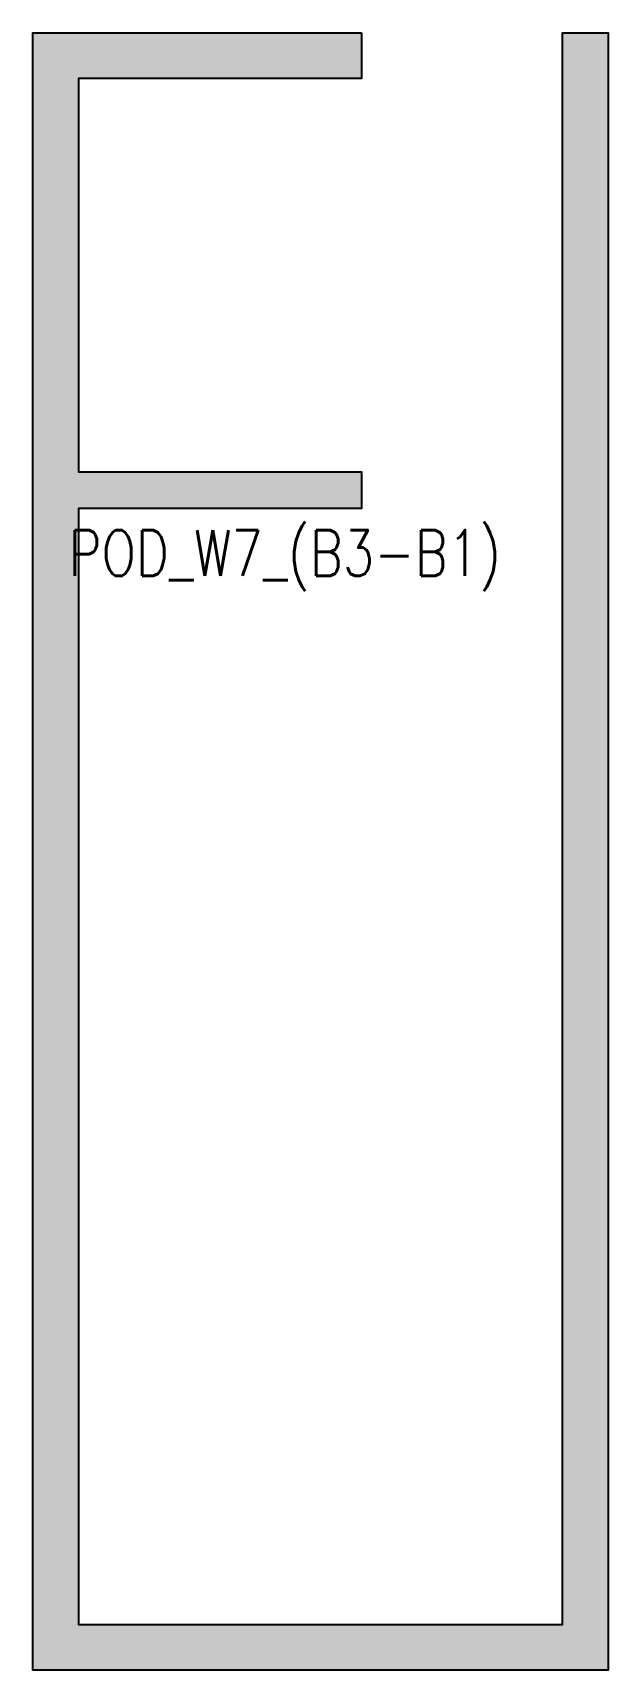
# Model space of a CAD drawing. Header units: millimetres. Extents: x 178300 to 181450, y 38150 to 47100.
import ezdxf

# ---------------------------------------------------------------- set-up
doc = ezdxf.new("R2010")
doc.units = ezdxf.units.MM
doc.header["$MEASUREMENT"] = 0
doc.layers.get('Defpoints').update_dxf_attribs({"color": 151, "lineweight": 9})
doc.layers.add('NDC_S_HATCH COLUMN AND WALL', color=251, linetype='Continuous', lineweight=13)
doc.layers.add('NDC_S_WALL', color=6, linetype='Continuous', lineweight=25)
doc.styles.add('NDC_BAR 2', font='romans.shx', dxfattribs={"width": 0.8})

msp = doc.modelspace()

# ---------------------------------------------------------------- hatches: boundary and pattern name
at = {"layer": 'NDC_S_HATCH COLUMN AND WALL'}
h = msp.add_hatch(color=256, dxfattribs=at)
h.dxf.hatch_style = 1
h.paths.add_polyline_path([(181450, 47100), (181200, 47100), (181200, 44700), (181200, 44500), (181200, 38400), (178550, 38400), (178550, 44500), (180100, 44500), (180100, 44700), (178550, 44700), (178550, 46850), (180100, 46850), (180100, 47100), (178300, 47100), (178300, 38150), (181450, 38150)])

# ---------------------------------------------------------------- linework, layer by layer
at = {"layer": 'NDC_S_WALL', "ltscale": 10}
msp.add_lwpolyline([(180100, 47100), (180100, 46850), (178550, 46850), (178550, 44700), (180100, 44700), (180100, 44500), (178550, 44500), (178550, 38400), (181200, 38400), (181200, 44500), (181200, 44700), (181200, 47100), (181450, 47100), (181450, 38150), (178300, 38150), (178300, 47100)], close=True, dxfattribs=at)

# ---------------------------------------------------------------- texts
at = {"layer": 'Defpoints', "style": 'NDC_BAR 2', "width": 0.8}
msp.add_text('POD_W7_(B3-B1)', height=250, dxfattribs=at).set_placement((178496.8, 44131.3))

doc.saveas('drawing.dxf')
